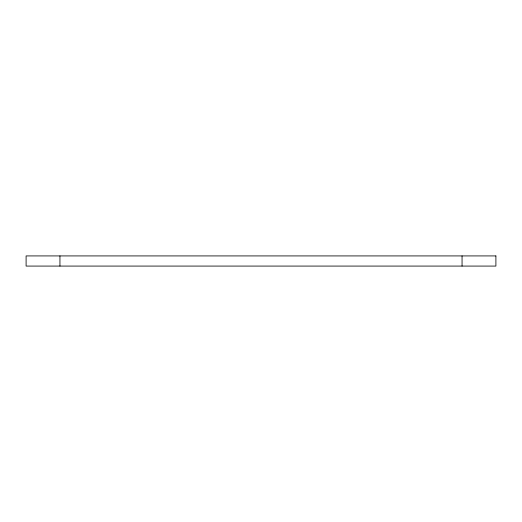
<?xml version="1.0" encoding="UTF-8"?>
<svg xmlns="http://www.w3.org/2000/svg" width="522" height="522" viewBox="0 0 522 522"><rect width="100%" height="100%" fill="white"/><g stroke="black" fill="none" stroke-linecap="round" stroke-linejoin="round"><path stroke-width="0.78" d="M462.055 255.924L462.055 266.076M59.945 255.924L59.945 266.076M495.9 255.924L26.1 255.924L26.1 266.076L495.9 266.076L495.9 255.924"/></g></svg>
